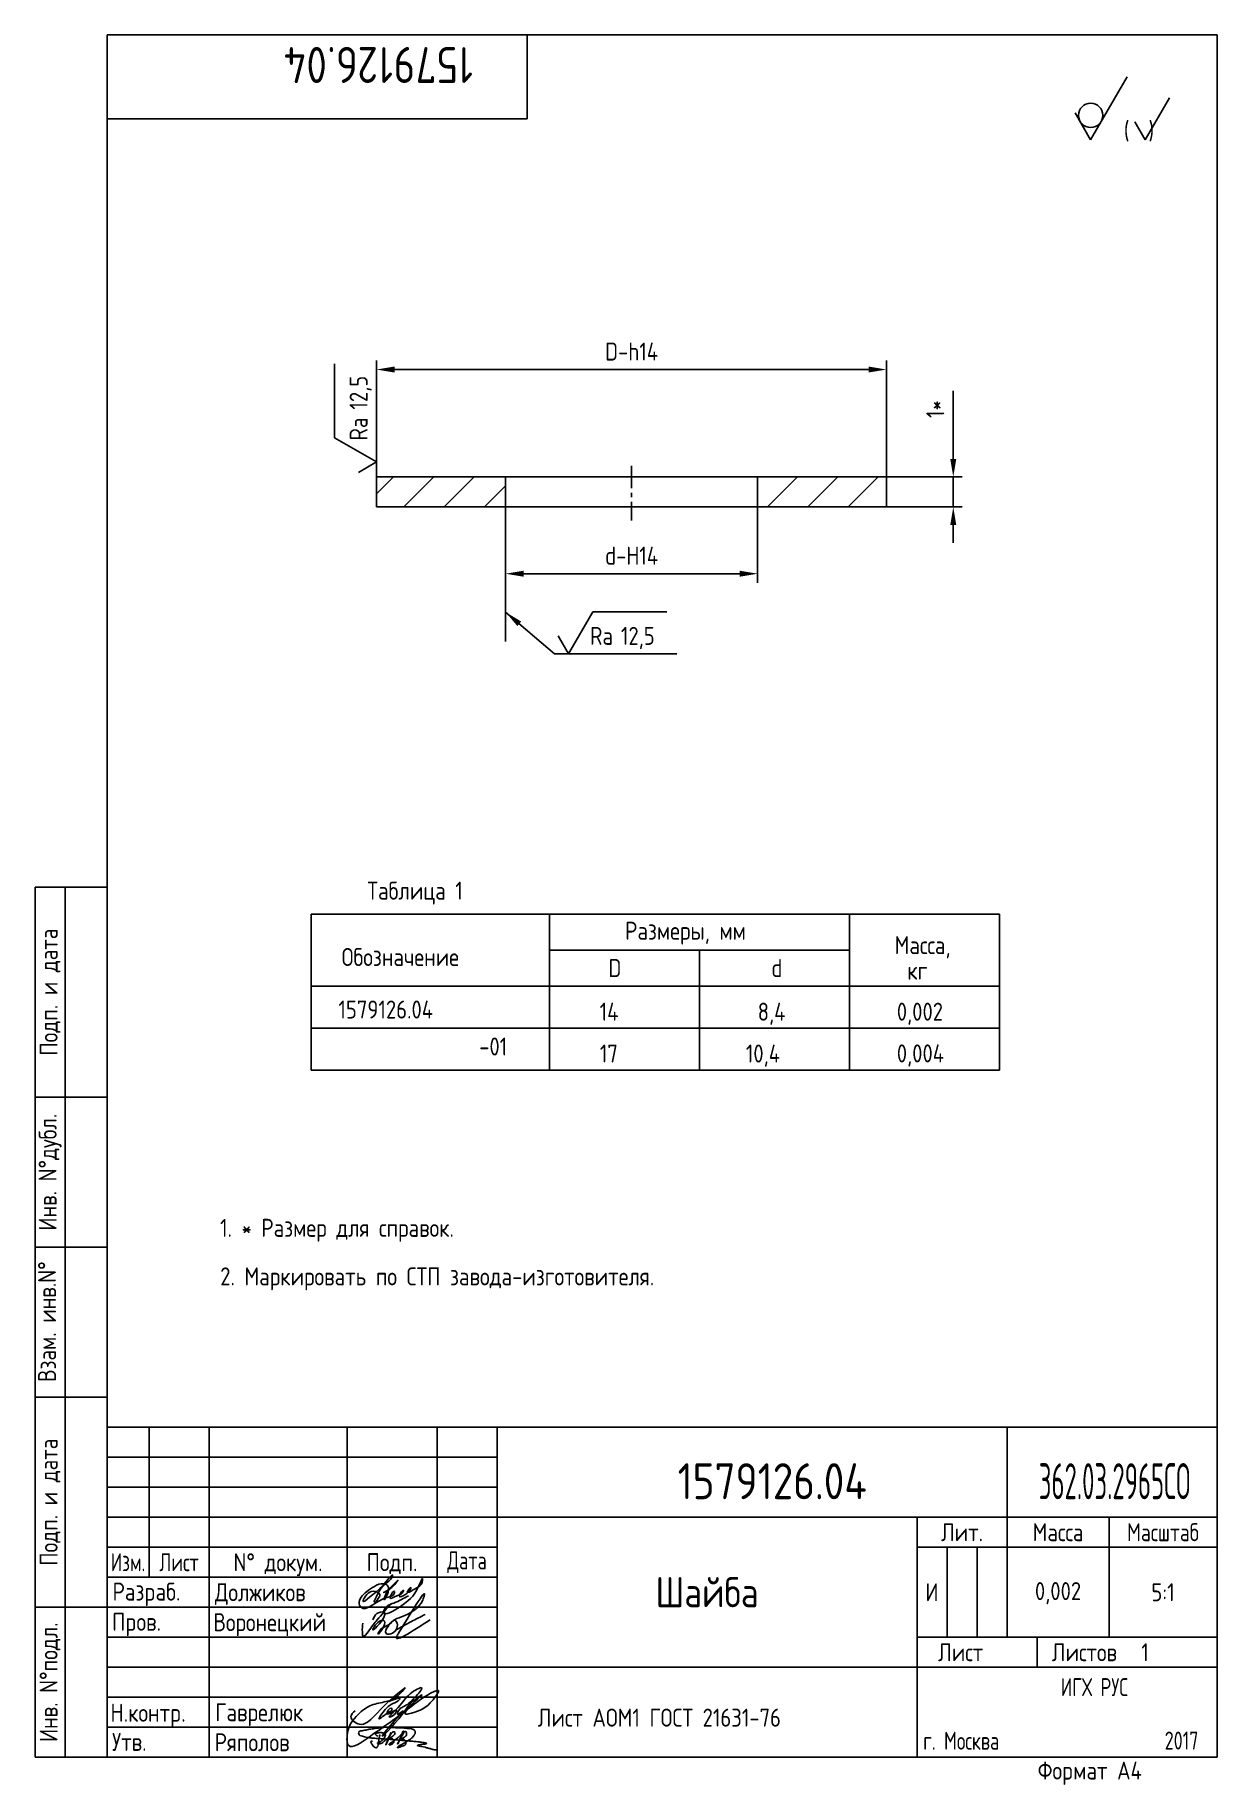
# Paper-space layout 'A4' of a CAD drawing. Extents: x 25 to 222, y 24 to 316.
# The model-space entities are those that its viewports show. They can reach past a viewport. Long polylines and large blocks are cut down to what shows.
import ezdxf
from ezdxf.enums import TextEntityAlignment as Align

# ---------------------------------------------------------------- set-up
doc = ezdxf.new("R2010")
doc.units = 0
doc.header["$LTSCALE"] = 15
doc.header["$MEASUREMENT"] = 0
doc.linetypes.add('CENTER', pattern=[2, 1.25, -0.25, 0.25, -0.25])
doc.layers.get('0').update_dxf_attribs({"linetype": 'CONTINUOUS'})
doc.layers.get('DEFPOINTS').update_dxf_attribs({"linetype": 'CONTINUOUS'})
for name, color, linetype in [('Bord', 1, 'CONTINUOUS'), ('CEN', 5, 'CENTER'), ('CONT', 6, 'CONTINUOUS'), ('DIM', 7, 'CONTINUOUS'), ('HATCH', 2, 'CONTINUOUS'), ('TEXT', 3, 'CONTINUOUS'), ('TEXTB', 6, 'CONTINUOUS'), ('VPORTI', 7, 'CONTINUOUS')]:
    doc.layers.add(name, color=color, linetype=linetype)
doc.layers.get('VPORTI').off()
doc.styles.add('STYLE1', font='romans.shx', dxfattribs={"width": 0.8})
doc.dimstyles.new('5LIN', dxfattribs={"dimscale": 0.2, "dimtxt": 3, "dimasz": 3, "dimexe": 1.5, "dimexo": 0, "dimgap": 1.5, "dimtad": 1, "dimzin": 13, "dimdsep": 46, "dimtxsty": 'STYLE1', "dimcen": 0, "dimclrt": 3, "dimadec": 0, "dimazin": 0, "dimtfac": 1, "dimtmove": 0, "dimatfit": 3, "dimfxl": 1, "dimtolj": 1, "dimtzin": 13, "dimarcsym": 0})

# ---------------------------------------------------------------- blocks, each defined once
blk = doc.blocks.new('SHER08')
at = {"layer": 'CONT'}
for q in [(-15, -6.96), (-23.66, -12.96)]:
    blk.add_line((-21.06, -17.46), q, dxfattribs=at)
blk.add_circle((-21.06, -13.39), 2.03, dxfattribs=at)
at = {"layer": 'TEXT'}
for q in [(-7.92, -10.46), (-13.69, -14.46)]:
    blk.add_line((-11.96, -17.46), q, dxfattribs=at)
at = {"layer": 'TEXT', "style": 'STYLE1', "width": 0.8}
blk.add_text('(  )', height=3, dxfattribs=at).set_placement((-15.53, -17.46))
blk = doc.blocks.new('A4')
at = {"layer": 'Bord'}
for p, q in [((20, 55), (85, 55)), ((20, 50), (85, 50)), ((20, 45), (85, 45)), ((160, 40), (160, 25)), ((165, 40), (165, 25)), ((20, 30), (85, 30)), ((20, 25), (85, 25)), ((20, 20), (85, 20)), ((20, 15), (85, 15)), ((20, 10), (85, 10))]:
    blk.add_line(p, q, dxfattribs=at)
at = {"layer": 'CONT'}
for p, q in [((205, 292), (20, 292)), ((20, 292), (20, 5)), ((90, 278), (90, 292)), ((205, 292), (205, 5)), ((20, 278), (90, 278)), ((8, 5), (8, 150)), ((8, 150), (20, 150)), ((13, 5), (13, 150)), ((8, 115), (20, 115)), ((20, 90), (8, 90)), ((20, 65), (8, 65)), ((205, 60), (20, 60)), ((20, 60), (205, 60)), ((27, 60), (27, 35)), ((37, 60), (37, 5)), ((60, 5), (60, 60)), ((75, 60), (75, 5)), ((85, 5), (85, 60)), ((170, 60), (170, 25)), ((85, 45), (205, 45)), ((155, 5), (155, 45)), ((187, 25), (187, 45)), ((20, 40), (85, 40)), ((205, 40), (155, 40)), ((85, 35), (20, 35)), ((20, 30), (8, 30)), ((155, 25), (205, 25)), ((175, 25), (175, 20)), ((205, 20), (85, 20)), ((20, 5), (8, 5)), ((205, 5), (20, 5))]:
    blk.add_line(p, q, dxfattribs=at)
at = {"layer": 'TEXT', "style": 'STYLE1', "width": 0.8}
for s, p in [('Подп. и дата', (10.5, 132.5)), ('Инв. N%%dдубл.', (10.5, 102.5)), ('Взам. инв.N%%d ', (10, 78.38)), ('Подп. и дата', (10.5, 47.5)), ('Инв. N%%dподл.', (10.5, 17.5))]:
    blk.add_text(s, height=3, rotation=90, dxfattribs=at).set_placement(p, align=Align.MIDDLE)
at = {"layer": 'TEXT', "style": 'STYLE1'}
for s, width, p in [('Лит.', 0.8, (162.5, 42.5)), ('Масса', 0.8, (178.5, 42.5)), ('Масштаб', 0.75, (196, 42.5)), ('Изм.', 0.7, (23.5, 37.5)), ('Лист', 0.7, (32, 37.5)), ('N%%d докум.', 0.8, (48.5, 37.5)), ('Подп.', 0.8, (67.5, 37.5)), ('Лист', 0.8, (162.27, 22.5)), ('Листов', 0.8, (182.9, 22.5))]:
    blk.add_text(s, height=3, dxfattribs=dict(at, width=width)).set_placement(p, align=Align.MIDDLE_CENTER)
at = {"layer": 'TEXT', "style": 'STYLE1', "width": 0.7}
for s, p in [('Дата', (80, 37.5)), ('ИГХ РУС', (184.57, 16.69))]:
    blk.add_text(s, height=3, dxfattribs=at).set_placement(p, align=Align.MIDDLE)
at = {"layer": 'TEXT', "style": 'STYLE1'}
for s, width, p in [('Разpаб.', 0.8, (20.92, 31.1)), ('Пpов.', 0.8, (20.84, 26.08)), ('Н.контp.', 0.8, (20.57, 10.92)), ('Утв.', 0.8, (20.84, 6.06)), ('г. Москва', 0.7, (156.03, 6.25)), ('Фоpмат А4', 0.8, (175.11, 1.29))]:
    blk.add_text(s, height=3, dxfattribs=dict(at, width=width)).set_placement(p)
for tag, p, width in [('ФИО', (39, 31), 0.8), ('ФИО', (39, 26), 0.8), ('ГОСТ_СОРТАМЕНТА', (98.19, 14), 0.8), ('ФИО', (39, 11), 0.8), ('ФИО', (39, 6), 0.8), ('200', (192.85, 6.29), 0.7)]:
    blk.add_attdef(tag, p, '', height=3, dxfattribs=dict(at, width=width))
at = {"layer": 'TEXT', "style": 'STYLE1', "width": 0.8}
for tag, p in [('И', (157.49, 32.5)), ('700', (178.5, 32.5)), ('1:20', (196, 32.5))]:
    blk.add_attdef(tag, text='', height=3, dxfattribs=at).set_placement(p, align=Align.MIDDLE)
blk.add_attdef('Сборочный_чертеж', text='', height=3, dxfattribs=at).set_placement((120, 21.3), align=Align.CENTER)
for tag, p in [('1', (171.12, 22.5)), ('2', (193, 22.5))]:
    blk.add_attdef(tag, text='', height=3, dxfattribs=at).set_placement(p, align=Align.MIDDLE_CENTER)
blk.add_attdef('ЛИСТ', text='', height=3, dxfattribs=at).set_placement((85.99, 12.5), align=Align.MIDDLE_LEFT)
at = {"layer": 'TEXT', "style": 'STYLE1', "width": 0.7}
blk.add_attdef('%%OГОСТ_ТЕХ._ТРЕБОВАНИЙ', text='', height=3, dxfattribs=at).set_placement((98.19, 8), align=Align.BOTTOM_LEFT)
at = {"layer": 'TEXTB', "style": 'STYLE1', "width": 0.8}
blk.add_attdef('1234567', (81, 290), '', height=6, rotation=180, dxfattribs=at)
blk.add_attdef('1234567', (123.4, 48), '', height=6, dxfattribs=at)
for tag, height, p in [('123ХЯ', 6, (183.62, 48)), ('НАИМЕНОВАНИЕ', 5, (120, 30))]:
    blk.add_attdef(tag, text='', height=height, dxfattribs=at).set_placement(p, align=Align.CENTER)
blk = doc.blocks.new('*D19')
at = {"layer": 'DEFPOINTS', "color": 0, "transparency": 16777216}
for p in [(-70.574, -39.615), (-62.174, -39.615), (-62.174, -41.84)]:
    blk.add_point(p, dxfattribs=at)
at = {"layer": 'DIM', "color": 0, "lineweight": -2, "transparency": 16777216}
for p, q in [((-70.574, -39.615), (-70.574, -42.14)), ((-62.174, -39.615), (-62.174, -42.14)), ((-69.974, -41.84), (-62.774, -41.84))]:
    blk.add_line(p, q, dxfattribs=at)
at = {"layer": 'DIM', "color": 0, "transparency": 16777216}
for points in [[(-69.974, -41.74), (-69.974, -41.94), (-70.574, -41.84)], [(-62.774, -41.74), (-62.774, -41.94), (-62.174, -41.84)]]:
    blk.add_solid(points, dxfattribs=at)
at = {"layer": 'DIM', "color": 3, "transparency": 16777216, "insert": (-66.374, -41.24), "char_height": 0.6, "attachment_point": 5, "style": 'STYLE1'}
blk.add_mtext('\\A1;d-H14', dxfattribs=at)
blk = doc.blocks.new('*D20')
at = {"layer": 'DEFPOINTS', "color": 0, "transparency": 16777216}
for p in [(-57.874, -35.035), (-74.874, -38.615), (-57.874, -38.615)]:
    blk.add_point(p, dxfattribs=at)
at = {"layer": 'DIM', "color": 0, "lineweight": -2, "transparency": 16777216}
for p, q in [((-74.874, -38.615), (-74.874, -34.735)), ((-57.874, -38.615), (-57.874, -34.735)), ((-74.274, -35.035), (-58.474, -35.035))]:
    blk.add_line(p, q, dxfattribs=at)
at = {"layer": 'DIM', "color": 0, "transparency": 16777216}
for points in [[(-74.274, -34.935), (-74.274, -35.135), (-74.874, -35.035)], [(-58.474, -34.935), (-58.474, -35.135), (-57.874, -35.035)]]:
    blk.add_solid(points, dxfattribs=at)
at = {"layer": 'DIM', "color": 3, "transparency": 16777216, "insert": (-66.374, -34.435), "char_height": 0.6, "attachment_point": 5, "style": 'STYLE1'}
blk.add_mtext('\\A1;D-h14', dxfattribs=at)
blk = doc.blocks.new('*D21')
at = {"layer": 'DEFPOINTS', "color": 0, "transparency": 16777216}
for p in [(-57.874, -38.615), (-55.651, -38.615), (-57.874, -39.615)]:
    blk.add_point(p, dxfattribs=at)
at = {"layer": 'DIM', "color": 0, "lineweight": -2, "transparency": 16777216}
for p, q in [((-55.651, -38.015), (-55.651, -35.746)), ((-57.874, -38.615), (-55.351, -38.615)), ((-55.651, -39.615), (-55.651, -38.615)), ((-57.874, -39.615), (-55.351, -39.615)), ((-55.651, -40.215), (-55.651, -40.815))]:
    blk.add_line(p, q, dxfattribs=at)
at = {"layer": 'DIM', "color": 0, "transparency": 16777216}
for points in [[(-55.751, -38.015), (-55.551, -38.015), (-55.651, -38.615)], [(-55.751, -40.215), (-55.551, -40.215), (-55.651, -39.615)]]:
    blk.add_solid(points, dxfattribs=at)
at = {"layer": 'DIM', "color": 3, "transparency": 16777216, "insert": (-56.251, -36.355), "char_height": 0.6, "attachment_point": 5, "rotation": 90, "style": 'STYLE1'}
blk.add_mtext('\\A1;1*', dxfattribs=at)
blk = doc.blocks.new('sherISO_01')
at = {"layer": 'TEXT'}
blk.add_line((4.04, 7), (16.36, 7), dxfattribs=at)
blk.add_lwpolyline([(-1.73, 3), (0, 0), (4.04, 7)], dxfattribs=at)
at = {"layer": 'TEXT', "style": 'STYLE1', "width": 0.8}
blk.add_text('Ra', height=3, dxfattribs=at).set_placement((3.58, 1.5))
blk.add_attdef('12,5', (8.73, 1.5), '', height=3, dxfattribs=at)

msp = doc.modelspace()

# ---------------------------------------------------------------- hatches: boundary and pattern name
at = {"layer": 'HATCH'}
h = msp.add_hatch(dxfattribs=at)
h.set_pattern_fill('ANSI31', color=256, scale=0.3, style=0)
h.set_pattern_definition([(45, (-0.1377, 16.7047), (-0.673519, 0.673519), [])])
h.paths.add_polyline_path([(-74.874, -38.615), (-74.874, -39.615), (-70.574, -39.615), (-70.574, -38.615)])
h.paths.add_polyline_path([(-62.174, -38.615), (-62.174, -39.615), (-57.874, -39.615), (-57.874, -38.615)])

# ---------------------------------------------------------------- linework, layer by layer
at = {"layer": 'CEN'}
msp.add_line((-66.374, -38.243), (-66.374, -40.064), dxfattribs=at)
at = {"layer": 'CONT'}
for p, q in [((-74.874, -38.615), (-57.874, -38.615)), ((-74.874, -39.615), (-74.874, -38.615)), ((-70.574, -38.615), (-70.574, -39.615)), ((-62.174, -38.615), (-62.174, -39.615)), ((-57.874, -38.615), (-57.874, -39.615)), ((-57.874, -39.615), (-74.874, -39.615))]:
    msp.add_line(p, q, dxfattribs=at)
at = {"layer": 'DIM'}
msp.add_line((-70.574, -42.14), (-70.574, -44.1), dxfattribs=at)

# ---------------------------------------------------------------- block references
at = {"layer": 'CONT', "xscale": 0.20000000000000284, "yscale": 0.20000000000000284, "zscale": 0.20000000000000284, "rotation": 90}
msp.add_blockref('sherISO_01', (-74.874, -38.116), dxfattribs=at).add_auto_attribs({'12,5': '12,5'})
at = {"layer": 'CONT', "xscale": 0.20000000000000284, "yscale": 0.20000000000000284, "zscale": 0.20000000000000284}
msp.add_blockref('sherISO_01', (-68.476, -44.511), dxfattribs=at).add_auto_attribs({'12,5': '12,5'})

# ---------------------------------------------------------------- dimensions: what is measured, and where the dimension line sits
at = {"layer": 'DIM'}
for base, p1, p2, text, picture, middle in [((-57.874, -35.035), (-74.874, -38.615), (-57.874, -38.615), 'D-h14', '*D20', (-66.374, -34.435)), ((-62.174, -41.84), (-70.574, -39.615), (-62.174, -39.615), 'd-H14', '*D19', (-66.374, -41.24))]:
    dim = msp.add_linear_dim(base=base, p1=p1, p2=p2, text=text, dimstyle='5LIN', dxfattribs=at)
    dim.commit()
    dim.dimension.update_dxf_attribs({"geometry": picture, "text_midpoint": middle})
dim = msp.add_linear_dim(base=(-55.651, -38.615), p1=(-57.874, -39.615), p2=(-57.874, -38.615), angle=90, text='<>*', dimstyle='5LIN', dxfattribs=at)
dim.commit()
dim.dimension.update_dxf_attribs({"geometry": '*D21', "text_midpoint": (-55.651, -36.355), "dimtype": 160})

# ---------------------------------------------------------------- leaders
msp.add_leader([(-70.574, -43.12), (-68.942, -44.511), (-64.867, -44.511)], dimstyle='5LIN', override={"dimgap": 1.5, "dimtad": 0}, dxfattribs=at)

psp = doc.layouts.new('A4')

# ---------------------------------------------------------------- linework, layer by layer
at = {"layer": 'Bord'}
psp.add_line((71.52, 150.51), (186.25, 150.51), dxfattribs=at)
at = {"layer": 'CONT'}
for p, q in [((71.52, 169.51), (71.52, 143.51)), ((71.52, 169.51), (186.25, 169.51)), ((111.25, 169.51), (111.25, 143.51)), ((161.25, 169.51), (161.25, 143.51)), ((186.25, 169.51), (186.25, 143.51)), ((111.25, 163.51), (161.25, 163.51)), ((136.25, 163.51), (136.25, 143.51)), ((71.52, 157.51), (186.25, 157.51)), ((71.52, 143.51), (186.25, 143.51))]:
    psp.add_line(p, q, dxfattribs=at)
at = {"layer": 'TEXT'}
for points, knots in [([(87.7, 55.94), (86.93, 55.52), (85.62, 54.79), (83.75, 54.21), (83.42, 52.28), (88.35, 55.38), (88.68, 55.99), (90.09, 59.01), (90.06, 57.58), (89.18, 57.45), (86.99, 55.98), (88.31, 57.73), (87.77, 56.22), (85.25, 55.11), (87.14, 57.28), (86.59, 56.08), (85.87, 56.11), (84, 54.87), (85.34, 57.13), (85.46, 56.03), (83.55, 55.59), (82.28, 54.76), (80.13, 53.41), (79.08, 55.14), (80.59, 56.56), (82, 57.52), (83.28, 58.16), (84.24, 57.75), (84.65, 56.76), (83.35, 54.44), (84.05, 56.73), (84.65, 57.18), (86.3, 58.99), (85.31, 57.54), (84.58, 57), (83.77, 56.6), (83.53, 56.48)], [0, 0, 0, 0, 2.703743, 4.672825, 5.02799, 7.955933, 13.437489, 13.883188, 14.189441, 16.413959, 17.478513, 18.47964, 18.959294, 20.910841, 22.003091, 22.470554, 23.533771, 24.710748, 26.01626, 26.201331, 27.488187, 30.382065, 32.258784, 33.069724, 35.439902, 37.010787, 38.612861, 39.32109, 39.818865, 41.83144, 42.782113, 44.494961, 45.867914, 46.467245, 48.290622, 49.101188, 49.101188, 49.101188, 49.101188]), ([(82.05, 55.15), (82.47, 56.07), (83, 57.25), (85.27, 59.82), (84.82, 58.65), (83.32, 57.62), (79.11, 53.51), (80.76, 56.26), (81.74, 56.94), (83.3, 56.25), (82.67, 55.44), (82.15, 54.75), (81.98, 55.02), (82.02, 55.1), (82.05, 55.15)], [0, 0, 0, 0, 4.062617, 5.226919, 5.800291, 6.663227, 11.774431, 12.938639, 14.11351, 15.354081, 16.396133, 16.918576, 17.03251, 17.182794, 17.182794, 17.182794, 17.182794]), ([(81.78, 51.96), (81.94, 52.34), (82.25, 53.09), (84.76, 53.65), (82.95, 51.2), (81.43, 49.86), (82.48, 51.86), (84.63, 51.93), (82.16, 48.63), (83.22, 50.84), (84.38, 50.74), (85.36, 52.24), (86.2, 50.86), (85.36, 49.53), (83.33, 49.52), (84.91, 51.93), (87.31, 52.6), (89.68, 53.88), (91.18, 58.31), (87.39, 51.78), (84.73, 47.64), (88.2, 49.91), (91.34, 51.96)], [0, 0, 0, 0, 1.213353, 2.399709, 5.497648, 5.861317, 7.611627, 8.43806, 10.837371, 11.583123, 13.461301, 14.534506, 15.162086, 17.217848, 17.944717, 20.123775, 21.948027, 26.460707, 27.144718, 34.52243, 35.159468, 41.304292, 41.304292, 41.304292, 41.304292]), ([(80.09, 51.4), (80.05, 50.95), (79.98, 50.29), (80.14, 48.75), (81.47, 50.65), (82.6, 52.08), (83.98, 53.69), (84.79, 54.63)], [0, 0, 0, 0, 1.523947, 2.237958, 3.351836, 5.856423, 9.374056, 9.374056, 9.374056, 9.374056]), ([(90.52, 52.85), (89.75, 52.46), (88.03, 51.59), (86.36, 50.64), (85.44, 50.11)], [0, 0, 0, 0, 2.587978, 5.77327, 5.77327, 5.77327, 5.77327]), ([(78.83, 36.77), (78.49, 36.47), (77.61, 35.66), (80, 33.8), (83.13, 37.05), (84.63, 38.67), (87.52, 40.89), (85.62, 38.81), (84.21, 38.29), (81.51, 37.9), (79.21, 36.24), (77.47, 34.2), (77.33, 29.68), (83.48, 34.05), (87.23, 36.66), (90.52, 39.36), (93.19, 40.49), (90.87, 37.15), (89.58, 36.84), (86.26, 35.78), (88.53, 38.21), (90.6, 39.93), (87.91, 38.12), (86.81, 36.02), (82.02, 30.9), (84.63, 34.38), (87.74, 37.6), (85.61, 35.8), (86.16, 37.12), (87.32, 37.65), (88.51, 38.51), (90.77, 41.36), (87.14, 39.25), (86.85, 37.94), (83.8, 35.34), (85.42, 36.03), (86.02, 37.26), (84.97, 36.48), (83.66, 35.95), (84.72, 37.6), (85.08, 36.88), (84, 36.42), (82.2, 34.67), (83.69, 36.9), (84.6, 37.86), (85.76, 38.18), (86.72, 39.21), (85.47, 38.73), (84.43, 38.33)], [0, 0, 0, 0, 1.17994, 3.087717, 5.863103, 12.338328, 12.854096, 14.088578, 16.834551, 19.302558, 21.570562, 25.210018, 27.650956, 31.348291, 40.129863, 44.562748, 45.223917, 46.979401, 51.214655, 52.099288, 55.323111, 56.227801, 58.471865, 60.028126, 65.752911, 68.466223, 71.038525, 71.934922, 72.780229, 73.495807, 76.028152, 77.999346, 80.11892, 83.1954, 85.334448, 86.270878, 87.060466, 88.110212, 88.803314, 89.989889, 90.197567, 90.706974, 92.884587, 94.19917, 96.055742, 97.375783, 97.753899, 99.636325, 99.636325, 99.636325, 99.636325]), ([(82.6, 32.58), (82.55, 32.6), (82.46, 32.63), (82.36, 32.71), (82.28, 32.79), (82.21, 32.9), (82.3, 32.99), (82.41, 33.06), (82.58, 33.1), (82.79, 33.14), (83.02, 33.17), (83.25, 33.14), (83.47, 33.09), (83.68, 33), (83.87, 32.85), (83.88, 32.63), (83.8, 32.48), (83.71, 32.32), (83.6, 32.16), (83.46, 31.99), (83.32, 31.84), (83.17, 31.74), (83.05, 31.64), (82.92, 31.57), (82.78, 31.52), (82.67, 31.46), (82.59, 31.43), (82.54, 31.36), (82.61, 31.32), (82.69, 31.31), (82.82, 31.29), (82.98, 31.29), (83.15, 31.34), (83.35, 31.41), (83.53, 31.55), (83.69, 31.73), (83.86, 31.86), (84.01, 32.03), (84.16, 32.15), (84.27, 32.25), (84.35, 32.35), (84.49, 32.5), (84.62, 32.74), (84.71, 32.9), (84.78, 33.18), (84.65, 32.88), (84.62, 32.66), (84.46, 32.31), (84.38, 32.03), (84.29, 31.79), (84.17, 31.52), (84.09, 31.34), (83.89, 30.99), (84.05, 31.38), (84.14, 31.66), (84.31, 31.95), (84.43, 32.22), (84.5, 32.41), (84.61, 32.61), (84.75, 32.79), (84.82, 32.97), (84.95, 33.1), (85.08, 33.25), (85.27, 33.32), (85.44, 33.24), (85.5, 33.09), (85.45, 32.92), (85.32, 32.73), (85.13, 32.59), (84.97, 32.44), (84.82, 32.38), (84.74, 32.34), (84.55, 32.3), (84.77, 32.29), (84.9, 32.22), (85.07, 32.15), (85.18, 32.01), (85.27, 31.89), (85.31, 31.76), (85.31, 31.58), (85.23, 31.42), (85.05, 31.28), (84.84, 31.16), (84.65, 31.08), (84.45, 31.14), (84.55, 31.32), (84.71, 31.38), (84.87, 31.49), (85.03, 31.58), (85.16, 31.68), (85.29, 31.75), (85.37, 31.83), (85.47, 31.9), (85.58, 31.99), (85.71, 32.09), (85.89, 32.24), (86.08, 32.4), (86.26, 32.59), (86.41, 32.71), (86.54, 32.83), (86.63, 32.96), (86.75, 33.06), (86.84, 33.19), (86.9, 33.3), (86.91, 33.49), (86.77, 33.3), (86.7, 33.15), (86.61, 32.91), (86.52, 32.67), (86.42, 32.44), (86.35, 32.2), (86.25, 32), (86.15, 31.77), (86.09, 31.56), (86.03, 31.36), (85.98, 31.25), (85.82, 31.2), (86.05, 31.55), (86.17, 31.76), (86.35, 32.08), (86.48, 32.3), (86.61, 32.53), (86.76, 32.82), (86.89, 33.11), (87.03, 33.28), (87.21, 33.4), (87.38, 33.23), (87.42, 33.03), (87.42, 32.84), (87.37, 32.67), (87.25, 32.54), (87.11, 32.43), (86.95, 32.33), (86.8, 32.25), (86.63, 32.21), (86.53, 32.19), (86.31, 32.19), (86.5, 32.16), (86.58, 32.12), (86.7, 32.09), (86.82, 32.05), (86.94, 32.03), (87.05, 31.94), (87.12, 31.84), (87.21, 31.73), (87.26, 31.61), (87.29, 31.48), (87.31, 31.34), (87.28, 31.2), (87.18, 31.09), (87.02, 30.99), (86.83, 30.94), (86.61, 30.87), (86.4, 30.77), (86.14, 30.7), (85.99, 30.65), (85.85, 30.64), (85.95, 30.79), (86.04, 30.86), (86.24, 31), (86.48, 31.1), (86.76, 31.26), (86.97, 31.38), (87.13, 31.45), (87.27, 31.54), (87.42, 31.65), (87.64, 31.79), (87.9, 31.97), (88.17, 32.16), (88.39, 32.34), (88.52, 32.51), (88.65, 32.66), (88.72, 32.82), (88.8, 32.96), (88.84, 33.13), (88.88, 33.35), (88.63, 33.7), (88.1, 33.81), (87.51, 33.85), (86.99, 33.88), (86.49, 33.95), (86, 33.97), (85.52, 33.96), (85.09, 34), (84.71, 33.99), (84.39, 34.03), (84.07, 34.04), (83.74, 34.03), (83.39, 34), (83.03, 33.95), (82.65, 33.89), (82.28, 33.87), (81.95, 33.83), (81.61, 33.74), (81.21, 33.75), (80.8, 33.59), (80.39, 33.57), (80, 33.45), (79.67, 33.41), (79.45, 33.27), (79.4, 33.04), (79.45, 32.81), (79.69, 32.6), (80.01, 32.55), (80.42, 32.41), (80.9, 32.36), (81.36, 32.27), (81.77, 32.23), (82.15, 32.23), (82.54, 32.15), (83.1, 32.15), (83.67, 32.05), (84.34, 32.08), (84.95, 31.97), (85.56, 31.93), (86.15, 31.92), (86.74, 31.84), (87.42, 31.77), (88.06, 31.75), (88.58, 31.68), (89.04, 31.64), (89.46, 31.61), (89.84, 31.54), (90.15, 31.5), (90.43, 31.46), (90.6, 31.44), (90.85, 31.35), (90.6, 31.28), (90.44, 31.24), (90.13, 31.2), (89.8, 31.14), (89.52, 31.13), (89.07, 30.96), (89.64, 30.89), (89.97, 30.81), (90.5, 30.69), (91.04, 30.57), (91.6, 30.37), (92.07, 30.3), (92.4, 30.25), (92.54, 30.23), (92.61, 30.22)], [0, 0, 0, 0, 0.153866, 0.270441, 0.388867, 0.510533, 0.592156, 0.71333, 0.90842, 1.11344, 1.349254, 1.61246, 1.782219, 2.047249, 2.291879, 2.451528, 2.651081, 2.806158, 3.017979, 3.227348, 3.462381, 3.633009, 3.75766, 3.920516, 4.080796, 4.214529, 4.291786, 4.349969, 4.397594, 4.50822, 4.594826, 4.799244, 4.954392, 5.128468, 5.437537, 5.632649, 5.842485, 6.094987, 6.293219, 6.410959, 6.551192, 6.687808, 7.022147, 7.294342, 7.425356, 7.52079, 7.946481, 8.313051, 8.59833, 8.833695, 9.090496, 9.427695, 9.601191, 9.883219, 10.093306, 10.673943, 10.798776, 10.974628, 11.287247, 11.486184, 11.648652, 11.848902, 12.027194, 12.25348, 12.40059, 12.537783, 12.716293, 12.91523, 13.208551, 13.438489, 13.549668, 13.67779, 13.77127, 13.930001, 14.029091, 14.272112, 14.434836, 14.547084, 14.739051, 14.830983, 15.061241, 15.268922, 15.500489, 15.788979, 15.879568, 16.024283, 16.221854, 16.418714, 16.593102, 16.783247, 16.91018, 17.018213, 17.135263, 17.278205, 17.430482, 17.620087, 17.979626, 18.191789, 18.388716, 18.565718, 18.714854, 18.857929, 19.039974, 19.171375, 19.283034, 19.400085, 19.618058, 19.882245, 20.150781, 20.377854, 20.649532, 20.89723, 21.042543, 21.40016, 21.557817, 21.667145, 21.752781, 21.926256, 22.412297, 22.813145, 22.961412, 23.171289, 23.607257, 23.940428, 24.110007, 24.291214, 24.48084, 24.697609, 24.904078, 25.034245, 25.218018, 25.407651, 25.573473, 25.787447, 25.930292, 26.051316, 26.18846, 26.285312, 26.406799, 26.52425, 26.630463, 26.793722, 26.898606, 27.029313, 27.171012, 27.314101, 27.419918, 27.580557, 27.709367, 27.829268, 28.024364, 28.266961, 28.41242, 28.705761, 28.989137, 29.187748, 29.233768, 29.332802, 29.529535, 29.667094, 30.039923, 30.332117, 30.61061, 30.769982, 30.856778, 31.109923, 31.313488, 31.656425, 32.066331, 32.296628, 32.49714, 32.710276, 32.891468, 33.014834, 33.177747, 33.444503, 33.618009, 34.409008, 34.914636, 35.419802, 35.95397, 36.458179, 36.88069, 37.388403, 37.738353, 38.034261, 38.353468, 38.693154, 39.037638, 39.391136, 39.787481, 40.203773, 40.488977, 40.784975, 41.26625, 41.668005, 42.070065, 42.499388, 42.869834, 43.079573, 43.213439, 43.554591, 43.717296, 44.153724, 44.506336, 45.019111, 45.587859, 45.90191, 46.270392, 46.703958, 47.093115, 47.952647, 48.44014, 49.079253, 49.808223, 50.268654, 50.851051, 51.604831, 52.298429, 52.776925, 53.1907, 53.661988, 54.042386, 54.348524, 54.616841, 54.853814, 54.983777, 55.126096, 55.333328, 55.613101, 56.008732, 56.315809, 56.59982, 56.87931, 57.399251, 57.889617, 58.432507, 59.066698, 59.660314, 59.862668, 60.07277, 60.07277, 60.07277, 60.07277]), ([(81.74, 31.75), (81.69, 31.74), (81.6, 31.72), (81.48, 31.7), (81.36, 31.6), (81.5, 31.46), (81.56, 31.33), (81.69, 31.15), (81.81, 30.93), (81.99, 30.76), (82.14, 30.66), (82.28, 30.62), (82.45, 30.64), (82.56, 30.76), (82.63, 31), (82.68, 31.29), (82.74, 31.62), (82.77, 31.88), (82.81, 32.14), (82.89, 32.41), (82.93, 32.65), (82.97, 32.8), (82.98, 32.85)], [0, 0, 0, 0, 0.15847, 0.269731, 0.363591, 0.555514, 0.688037, 0.848606, 1.204359, 1.433632, 1.58673, 1.729549, 1.880686, 2.057874, 2.19169, 2.63505, 2.928153, 3.184121, 3.441863, 3.696117, 4.025873, 4.178055, 4.178055, 4.178055, 4.178055])]:
    psp.add_open_spline(points, degree=3, knots=knots, dxfattribs=at)

# ---------------------------------------------------------------- block references
ref = psp.add_blockref('A4', (17.48, 24.04))
ref.add_attrib('ФИО', 'Должиков', (55.45, 55.04), dxfattribs={"layer": 'TEXT', "height": 3, "style": 'STYLE1', "width": 0.8})
ref.add_attrib('ФИО', 'Воронецкий', (55.2, 50.04), dxfattribs={"layer": 'TEXT', "height": 3, "style": 'STYLE1', "width": 0.8})
ref.add_attrib('ФИО', 'Гаврелюк', (55.52, 35.04), dxfattribs={"layer": 'TEXT', "height": 3, "style": 'STYLE1', "width": 0.8})
ref.add_attrib('ФИО', 'Ряполов', (55.42, 30.04), dxfattribs={"layer": 'TEXT', "height": 3, "style": 'STYLE1', "width": 0.8})
ref.add_attrib('123ХЯ', '362.03.2965СО', dxfattribs={"layer": 'TEXTB', "height": 6, "style": 'STYLE1', "width": 0.48}).set_placement((205.4, 72.04), align=Align.CENTER)
ref.add_attrib('1234567', '1579126.04', (132.59, 72.04), dxfattribs={"layer": 'TEXTB', "height": 6, "style": 'STYLE1', "width": 0.8})
ref.add_attrib('НАИМЕНОВАНИЕ', 'Шайба', dxfattribs={"layer": 'TEXTB', "height": 5, "style": 'STYLE1', "width": 0.8}).set_placement((137.48, 54.04), align=Align.CENTER)
ref.add_attrib('И', 'И', dxfattribs={"layer": 'TEXT', "height": 3, "style": 'STYLE1', "width": 0.8}).set_placement((174.96, 56.54), align=Align.MIDDLE)
ref.add_attrib('700', '0,002', dxfattribs={"layer": 'TEXT', "height": 3, "style": 'STYLE1', "width": 0.8}).set_placement((195.98, 56.38), align=Align.MIDDLE)
ref.add_attrib('1:20', '5:1', dxfattribs={"layer": 'TEXT', "height": 3, "style": 'STYLE1', "width": 0.8}).set_placement((213.48, 56.54), align=Align.MIDDLE)
ref.add_attrib('2', '1', dxfattribs={"layer": 'TEXT', "height": 3, "style": 'STYLE1', "width": 0.8}).set_placement((210.48, 46.54), align=Align.MIDDLE_CENTER)
ref.add_attrib('200', '2017', (213.76, 30.32), dxfattribs={"layer": 'TEXT', "height": 3, "style": 'STYLE1', "width": 0.7})
ref.add_attrib('1234567', '1579126.04', (98.48, 314.04), dxfattribs={"layer": 'TEXTB', "height": 6, "rotation": 180, "style": 'STYLE1', "width": 0.8})
at = {"layer": 'CONT'}
psp.add_blockref('SHER08', (222.48, 316.04), dxfattribs=at)

# ---------------------------------------------------------------- texts
at = {"layer": 'TEXT', "style": 'STYLE1', "width": 0.8}
for s, p in [('Таблица 1', (80.87, 171.95)), ('Размеры, мм', (123.82, 165.27)), ('Обозначение', (76.6, 160.89)), ('Масса,', (168.74, 162.87)), ('D', (121.05, 159.05)), ('d', (148.2, 159.05)), ('кг', (170.86, 158.63)), ('1579126.04', (76.05, 152.14)), ('14', (119.59, 151.78)), ('8,4', (145.93, 151.78)), ('0,002', (169.11, 151.78)), ('-01', (99.51, 145.98)), ('17', (119.62, 144.81)), ('10,4', (143.95, 144.81)), ('0,004', (169.11, 144.83)), ('1. * Размер для справок.', (56.32, 115.76)), ('2. Маркировать по СТП завода-изготовителя.', (56.35, 107.67)), ('Лист АОМ1 ГОСТ 21631-76', (109.27, 34.14))]:
    psp.add_text(s, height=3, dxfattribs=at).set_placement(p)

# ---------------------------------------------------------------- viewports
at = {"layer": 'VPORTI'}
psp.add_viewport(center=(128.98, 245.75), size=(172.95, 119.6405), view_center_point=(-65.56, -37.943), view_height=23.92809, dxfattribs=at)

doc.saveas('drawing.dxf')
